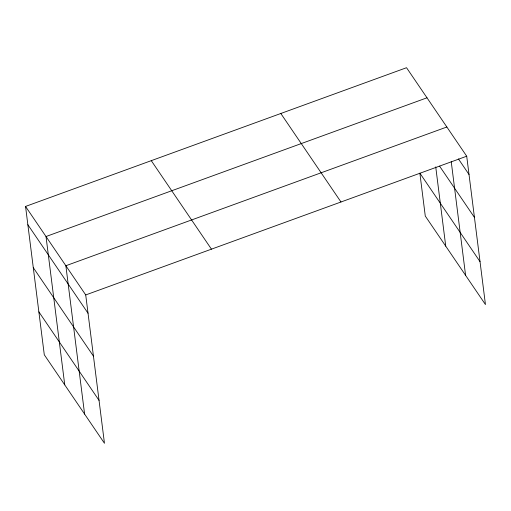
<?xml version="1.0" encoding="UTF-8"?>
<svg xmlns="http://www.w3.org/2000/svg" width="511" height="511" viewBox="0 0 511 511"><rect width="100%" height="100%" fill="white"/><g stroke="black" fill="none" stroke-linecap="round" stroke-linejoin="round"><path stroke-width="0.77" d="M25.55 206.438L85.72 294.943L104.461 443.293L44.291 354.787L25.55 206.438L406.539 67.708L466.709 156.213L485.45 304.562L425.28 216.057L419.857 173.133L480.027 261.638M426.998 97.799L46.009 236.529L64.75 384.879M446.85 127.003L65.862 265.739L84.602 414.089M85.72 294.943L466.709 156.213M458.431 158.915L469.021 174.487M439.581 166.139L474.438 217.411M280.814 113.487L340.984 201.992M151.275 160.658L211.445 249.157M27.862 224.719L88.026 313.224M33.279 267.643L93.449 356.148M38.868 311.87L99.038 400.368M451.232 161.674L465.591 275.352M435.73 166.899L445.739 246.149"/></g></svg>
